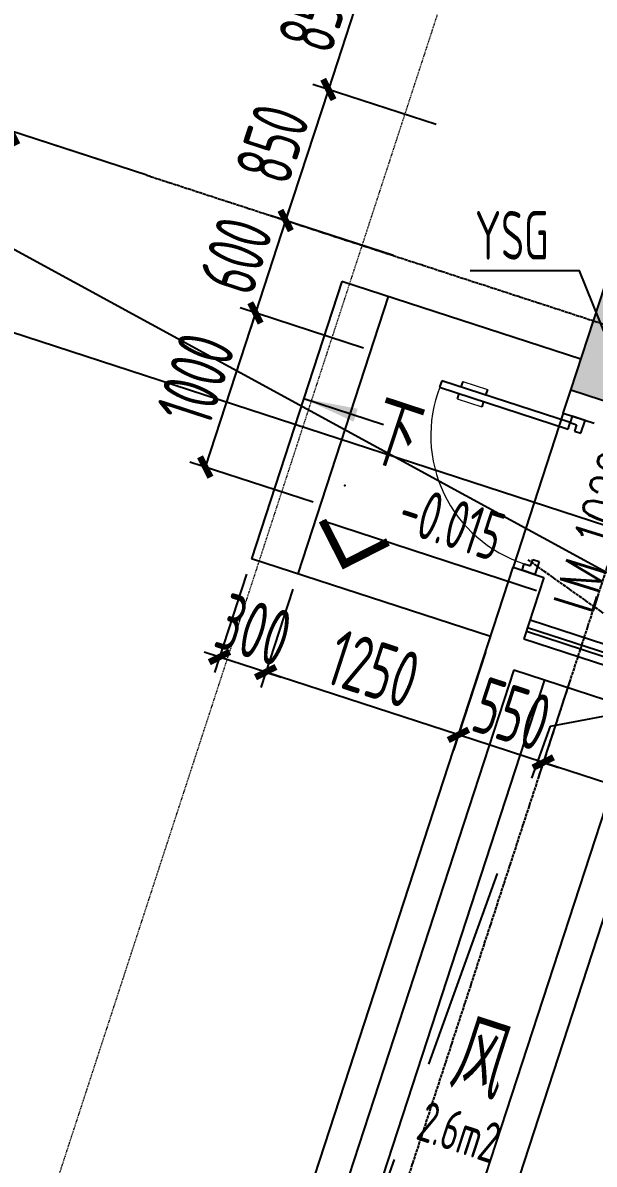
# Model space of a CAD drawing. Header units: millimetres. Extents: x 11639278 to 23698211, y -13072636 to -5537337.
# Drawn here: x 11842371 to 11845895, y -6322031 to -6314989 of the extents above; entities that cross this region are included whole.
import ezdxf
from ezdxf.enums import TextEntityAlignment as Align

# ---------------------------------------------------------------- set-up
doc = ezdxf.new("R2010")
doc.units = ezdxf.units.MM
doc.header["$LTSCALE"] = 10
for name, pattern in [('A2-RG-AXIS$0$CENTER', [2, 1.25, -0.25, 0.25, -0.25]), ('A2-RG-AXIS$0$DOTE', [2.42, 2, -0.2, 0.02, -0.2]), ('A2-RI-F1$0$HIDDEN', [0.375, 0.25, -0.125]), ('A2-RI-F1$0$Overhead 1_16_', [2.579687, 1.5875, -0.992188])]:
    doc.linetypes.add(name, pattern=pattern)
for name, color, linetype in [('A2-RB-F1$0$$34$A-DIMS-100', 1, 'Continuous'), ('A2-RB-F1$0$A-DIMS-100', 1, 'Continuous'), ('A2-RG-AXIS$0$A-AXIS', 1, 'Continuous'), ('A2-RG-AXIS$0$A-DIMS-100', 1, 'Continuous'), ('A2-RG-AXIS$0$A-GRID', 1, 'A2-RG-AXIS$0$CENTER'), ('A2-RI-F1$0$$0$AUDIT_D_120618114340-341', 1, 'Continuous'), ('A2-RI-F1$0$A-DOOR', 32, 'Continuous'), ('A2-RI-F1$0$A-HOLE', 2, 'Continuous'), ('A2-RI-F1$0$A-ROOF-DRAN', 175, 'Continuous'), ('A2-RI-F1$0$A-STRS', 50, 'Continuous'), ('A2-RI-F1$0$A-SYMB', 4, 'Continuous'), ('A2-RI-F1$0$A-SYMB-AREA', 4, 'Continuous'), ('A2-RI-F1$0$A-SYMB-DOOR', 3, 'Continuous'), ('A2-RI-F1$0$A-SYMB-NAME', 4, 'Continuous'), ('A2-RI-F1$0$A-SYMB-VOID', 35, 'Continuous'), ('A2-RI-F1$0$A-WALL', 7, 'Continuous'), ('A2-RS-F1$0$A-HATH-GRAY', 8, 'Continuous'), ('A2-RS-F1$0$A-WALL-CONC', 6, 'Continuous'), ('A2-RV-F1$0$AUDIT_D_120618114340-210', 80, 'Continuous'), ('A2-RV-F1$0$AUDIT_D_120618114340-408', 50, 'Continuous')]:
    doc.layers.add(name, color=color, linetype=linetype)
doc.layers.add('A2-RI-F1$0$A-FLOR-OVHD', color=8, linetype='A2-RI-F1$0$Overhead 1_16_', lineweight=5)
doc.styles.add('A2-RB-F1$0$$0$XD2008', font='hzs.shx', dxfattribs={"width": 0.7, "bigfont": 'hztxt.shx'})
doc.styles.add('A2-RB-F1$0$XD2008', font='hzs.shx', dxfattribs={"width": 0.7, "bigfont": 'hztxt.shx'})
doc.styles.add('A2-RG-AXIS$0$XD2008', font='hzs.shx', dxfattribs={"width": 0.7, "bigfont": 'hztxt.shx'})
doc.styles.add('A2-RI-F1$0$ECADI', font='hzs.shx', dxfattribs={"width": 0.7, "bigfont": 'hztxt.shx'})
doc.styles.add('A2-RI-F1$0$ECADI-TXT', font='simplex.shx', dxfattribs={"bigfont": 'hztxt.shx'})
doc.styles.add('A2-RI-F1$0$XD2008', font='hzs.shx', dxfattribs={"width": 0.7, "bigfont": 'hztxt.shx'})
doc.dimstyles.new('A2-RB-F1$0$$0$XD100$0', dxfattribs={"dimscale": 100, "dimtxt": 3.5, "dimasz": 1, "dimexe": 1, "dimexo": 2, "dimgap": 0.5, "dimtad": 1, "dimdec": 0, "dimdsep": 46, "dimtxsty": 'A2-RB-F1$0$$0$XD2008', "dimblk1": 'A2-RB-F1$0$$20$_ArchTick', "dimblk2": 'A2-RB-F1$0$$20$_ArchTick', "dimsah": 1, "dimcen": 2.5, "dimclrt": 4, "dimaunit": 1, "dimadec": 0, "dimazin": 0, "dimtfac": 1, "dimtdec": 0, "dimtix": 1, "dimtmove": 2, "dimatfit": 3, "dimfxl": 0, "dimtolj": 1, "dimtzin": 0, "dimarcsym": 0})
doc.dimstyles.new('A2-RB-F1$0$XD100$0', dxfattribs={"dimscale": 100, "dimtxt": 3.5, "dimasz": 1, "dimexe": 1, "dimexo": 2, "dimgap": 0.5, "dimtad": 1, "dimdec": 0, "dimdsep": 46, "dimtxsty": 'A2-RB-F1$0$XD2008', "dimblk1": 'A2-RB-F1$0$_ArchTick', "dimblk2": 'A2-RB-F1$0$_ArchTick', "dimsah": 1, "dimcen": 2.5, "dimclrt": 4, "dimaunit": 1, "dimadec": 0, "dimazin": 0, "dimtfac": 1, "dimtdec": 0, "dimtix": 1, "dimtmove": 1, "dimatfit": 3, "dimfxl": 0, "dimtolj": 1, "dimtzin": 0, "dimarcsym": 0})
doc.dimstyles.new('A2-RG-AXIS$0$XD150$0', dxfattribs={"dimscale": 150, "dimtxt": 2.5, "dimasz": 1, "dimexe": 1, "dimexo": 2, "dimgap": 0.5, "dimtad": 1, "dimdec": 0, "dimdsep": 46, "dimtxsty": 'A2-RG-AXIS$0$XD2008', "dimblk": 'A2-RG-AXIS$0$_ArchTick', "dimcen": 2.5, "dimclrt": 4, "dimaunit": 1, "dimadec": 0, "dimazin": 0, "dimtfac": 1, "dimtdec": 0, "dimtmove": 2, "dimatfit": 3, "dimfxl": 0, "dimtolj": 1, "dimtzin": 0, "dimarcsym": 0})

# ---------------------------------------------------------------- blocks, each defined once
blk = doc.blocks.new('A2-RS-F1')
at = {"layer": 'A2-RS-F1$0$A-HATH-GRAY', "ltscale": 3}
h = blk.add_hatch(color=256, dxfattribs=at)
h.paths.add_polyline_path([(11844906.6, -6323395.9), (11843860.7, -6323055), (11843581.8, -6323910.6), (11844627.7, -6324251.5)], flags=17)
h.paths.add_polyline_path([(11860882.6, -6343275.4), (11862023.5, -6343647.3), (11861713.6, -6344598), (11860572.7, -6344226.1)])
h.paths.add_polyline_path([(11865221.2, -6329964.4), (11866362.1, -6330336.3), (11866052.2, -6331287.1), (11864911.3, -6330915.2)])
h.paths.add_polyline_path([(11863051.9, -6336620), (11864192.8, -6336991.9), (11863882.9, -6337942.6), (11862742, -6337570.7)])
edge = h.paths.add_edge_path()
edge.add_arc((11859128.8, -6350592.2), 550, 0, 360)
edge = h.paths.add_edge_path()
edge.add_arc((11856959.4, -6357247.7), 450, 0, 360)
edge = h.paths.add_edge_path()
edge.add_arc((11853166.7, -6357589.2), 450, 0, 360)
edge = h.paths.add_edge_path()
edge.add_arc((11867805.9, -6323970.6), 450, 0, 360)
h.paths.add_polyline_path([(11846030, -6316399.5), (11847075.8, -6316740.4), (11846796.9, -6317596.1), (11845751.1, -6317255.2)])
h.paths.add_polyline_path([(11843860.7, -6323054.9), (11844906.6, -6323395.8), (11844627.7, -6324251.5), (11843581.8, -6323910.6)])
h.paths.add_polyline_path([(11855493.2, -6327056.8), (11855968.6, -6327211.7), (11855813.7, -6327687.1), (11855338.3, -6327532.2)])
h.paths.add_polyline_path([(11855338.2, -6327532.2), (11855813.6, -6327687.2), (11855968.6, -6327211.8), (11855493.2, -6327056.8)])
h.paths.add_polyline_path([(11848985.4, -6347023), (11849460.8, -6347177.9), (11849305.8, -6347653.3), (11848830.5, -6347498.4)])
h.paths.add_polyline_path([(11848830.4, -6347498.4), (11849305.8, -6347653.4), (11849460.7, -6347178), (11848985.4, -6347023)])
h.paths.add_polyline_path([(11841691.5, -6329710.3), (11842737.3, -6330051.2), (11842458.4, -6330906.9), (11841412.5, -6330566)])
edge = h.paths.add_edge_path()
edge.add_arc((11835567, -6350274.8), 550, 0, 360)
h.paths.add_polyline_path([(11837074, -6343876.8), (11838119.8, -6344217.7), (11838398.7, -6343362), (11837352.9, -6343021.1)])
h.paths.add_polyline_path([(11839243.3, -6337221.4), (11840289.1, -6337562.3), (11840568, -6336706.6), (11839522.2, -6336365.7)])
h.paths.add_polyline_path([(11843581.8, -6323910.7), (11844627.7, -6324251.6), (11844906.6, -6323395.9), (11843860.7, -6323055)])
edge = h.paths.add_edge_path()
edge.add_arc((11839855.8, -6353250.4), 450, 0, 360)
edge = h.paths.add_edge_path()
edge.add_arc((11857822.8, -6320716.7), 450, 0, 360)
edge = h.paths.add_edge_path()
edge.add_arc((11856666.2, -6324264.9), 500, 0, 360)
h.paths.add_polyline_path([(11855338.3, -6327532.3), (11855813.7, -6327687.2), (11855968.6, -6327211.8), (11855493.2, -6327056.9)])
h.paths.add_polyline_path([(11848830.3, -6347498.4), (11849305.7, -6347653.3), (11849460.6, -6347177.9), (11848985.2, -6347023)])
edge = h.paths.add_edge_path()
edge.add_arc((11848133.1, -6350444.1), 500, 0, 360)
edge = h.paths.add_edge_path()
edge.add_arc((11846511.2, -6355419.9), 450, 0, 360)
edge = h.paths.add_edge_path()
edge.add_arc((11865992.2, -6360191.7), 450, 0, 360)
edge = h.paths.add_edge_path()
edge.add_arc((11868161.4, -6353536.3), 450, 0, 360)
edge = h.paths.add_edge_path()
edge.add_arc((11870330.7, -6346880.9), 450, 0, 360)
edge = h.paths.add_edge_path()
edge.add_arc((11872500, -6340225.5), 450, 0, 360)
edge = h.paths.add_edge_path()
edge.add_arc((11874669.3, -6333570.1), 450, 0, 360)
edge = h.paths.add_edge_path()
edge.add_arc((11876838.5, -6326914.7), 450, 0, 360)
at = {"layer": 'A2-RS-F1$0$A-WALL-CONC', "linetype": 'Continuous', "ltscale": 3}
blk.add_lwpolyline([(11846030, -6316399.5), (11847075.8, -6316740.4), (11846796.9, -6317596.1), (11845751.1, -6317255.2)], close=True, dxfattribs=at)
blk = doc.blocks.new('A2-RI-F1$0$ECADI-TAG-HGHT（国标）')
at = {"color": 1}
blk.add_line((-2.121, 2.121), (11.768, 2.121), dxfattribs=at)
at = {"color": 1, "const_width": 0.5}
blk.add_lwpolyline([(-2.121, 2.121), (0, 0), (2.121, 2.121)], dxfattribs=at)
at = {"color": 1}
blk.add_point((-1.481, 4.6), dxfattribs=at)
at = {"style": 'A2-RI-F1$0$XD2008', "width": 0.7}
blk.add_attdef('FL', text='', height=3, dxfattribs=at).set_placement((-2.689, 2.967), align=Align.RIGHT)
for tag, p in [('F.F.L.', (2.284, 2.967)), ('T.O.S.', (2.284, -1.104))]:
    blk.add_attdef(tag, p, '', height=3, dxfattribs=at)
blk = doc.blocks.new('A2-RI-F1$0$5erhfh')
at = {"layer": 'A2-RI-F1$0$A-SYMB-AREA', "style": 'A2-RI-F1$0$ECADI', "width": 0.7}
blk.add_attdef('340M2', text='', height=2.5, dxfattribs=at).set_placement((0, 1.25), align=Align.MIDDLE_LEFT)
at = {"layer": 'A2-RI-F1$0$A-SYMB-NAME', "style": 'A2-RI-F1$0$ECADI', "width": 0.7}
blk.add_attdef('CHINESENAME', (-12.292, 3.087), '', height=4.5, dxfattribs=at)
blk = doc.blocks.new('A2-RI-F1$0$door-1000')
for p, q in [((0.6493, 0.6471), (0.7083, 0.7059)), ((0.7083, 0.7059), (0.7083, 0.7059)), ((0.7083, 0.7059), (0.7672, 0.6469)), ((0.6787, 0.6175), (0.6493, 0.6471)), ((0.7082, 0.647), (0.6787, 0.6175)), ((0.7376, 0.6174), (0.7082, 0.647)), ((0.7672, 0.6469), (0.7376, 0.6174)), ((0.059, 0.0588), (0, 0)), ((0, 0), (0.0588, -0.059)), ((0, 0), (0, 0)), ((0.0589, -0.0001), (0.0884, 0.0293)), ((0.0884, 0.0293), (0.059, 0.0588)), ((0.0588, -0.059), (0.0883, -0.0296)), ((0.0883, -0.0296), (0.0589, -0.0001)), ((0.1179, -0.0002), (0.0883, -0.0296)), ((0.0883, -0.0296), (0.6766, -0.6199)), ((0.7061, -0.5905), (0.1179, -0.0002)), ((0.4506, -0.4431), (0.4756, -0.4182)), ((0.5051, -0.3888), (0.5301, -0.3639)), ((0.6183, -0.5024), (0.6432, -0.4775)), ((0.5638, -0.5566), (0.5888, -0.5318)), ((0.6766, -0.6199), (0.7061, -0.5905))]:
    blk.add_line(p, q)
at = {"lineweight": 13}
for p, q in [((0.6432, -0.4775), (0.5301, -0.3639)), ((0.5638, -0.5566), (0.4506, -0.4431))]:
    blk.add_line(p, q, dxfattribs=at)
blk.add_arc((0.1481, 0.0285), 0.8333, 312.03498, 44.97267, dxfattribs=at)
blk = doc.blocks.new('A2-RI-F1$0$ECADI-TAG-DOOR')
blk = doc.blocks.new('A2-RI-F1$0$45yrthfgh')
at = {"layer": 'A2-RI-F1$0$A-ROOF-DRAN'}
blk.add_lwpolyline([(11125.4, 34132.6), (10703, 35181.7), (10026.9, 35181.7)], dxfattribs=at)
ref = blk.add_blockref('A2-RI-F1$0$5erhfh', (9378.6, 34941.8), dxfattribs=dict(at, xscale=-100, yscale=100, zscale=100))
ref.add_attrib('CHINESENAME', 'YSG', (10057.8, 35250.6), dxfattribs={"layer": 'A2-RI-F1$0$A-SYMB-NAME', "height": 300, "style": 'A2-RI-F1$0$ECADI', "width": 0.7})
blk = doc.blocks.new('A2-RI-F1')
at = {"layer": 'A2-RI-F1$0$$0$AUDIT_D_120618114340-341'}
blk.add_line((11844103.8, -6317307.8), (11844595.3, -6317468), dxfattribs=at)
at = {"layer": 'A2-RI-F1$0$$0$AUDIT_D_120618114340-341', "extrusion": (0, 0, -1)}
blk.add_solid([(-11844436.7, -6317370), (-11844411.2, -6317450.2), (-11844103.2, -6317307.7)], dxfattribs=at)
at = {"layer": 'A2-RI-F1$0$A-FLOR-OVHD', "ltscale": 0.3}
blk.add_lwpolyline([(11832501.7, -6353064.2), (11845078.7, -6314477.5), (11879355.1, -6325647.5), (11871959.5, -6348337.9), (11872377.5, -6348345.6), (11867157.7, -6364360), (11832494.4, -6353061.8)], dxfattribs=at)
at = {"layer": 'A2-RI-F1$0$A-HOLE'}
blk.add_line((11845589.1, -6319043.1), (11842598.6, -6328218), dxfattribs=at)
at = {"layer": 'A2-RI-F1$0$A-STRS'}
for p, q in [((11844339.5, -6316584.8), (11843781.7, -6318296.1)), ((11845813, -6317065), (11844339.5, -6316584.8)), ((11844624.7, -6316677.7), (11844066.9, -6318389.1)), ((11845704.6, -6317398), (11845394.7, -6318348.7)), ((11845255.2, -6318776.4), (11843781.7, -6318296.1))]:
    blk.add_line(p, q, dxfattribs=at)
at = {"layer": 'A2-RI-F1$0$A-SYMB-VOID', "linetype": 'A2-RI-F1$0$HIDDEN', "ltscale": 500}
blk.add_lwpolyline([(11844241.1, -6323178.9), (11845625.6, -6319328.3), (11846159.5, -6319229)], dxfattribs=at)
at = {"layer": 'A2-RI-F1$0$A-WALL'}
for p, q in [((11845704.5, -6317397.9), (11845751, -6317255.2)), ((11845704.6, -6317398), (11845894.8, -6317459.9)), ((11842094.2, -6328474.3), (11845394.6, -6318348.7)), ((11845394.7, -6318348.7), (11845584.9, -6318410.7)), ((11845584.9, -6318410.7), (11845461, -6318790.9)), ((11845461, -6318790.9), (11846411.7, -6319100.8)), ((11845399, -6318981.1), (11842408.5, -6328156)), ((11845399, -6318981.1), (11846159.5, -6319229)), ((11846411.7, -6319100.8), (11843297.2, -6328656.1)), ((11846159.5, -6319229), (11843169, -6328403.9))]:
    blk.add_line(p, q, dxfattribs=at)
at = {"layer": 'Defpoints', "color": 3}
blk.add_line((11855964.6, -6323829.5), (11832002.1, -6310766.5), dxfattribs=at)
at = {"layer": 'Defpoints', "color": 3, "linetype": 'Continuous'}
blk.add_line((11886956.1, -6331453.7), (11833703.4, -6314096.4), dxfattribs=at)
blk.add_blockref('A2-RS-F1', (0, 0))
ref = blk.add_blockref('A2-RI-F1$0$5erhfh', (11844872.1, -6318179.4), dxfattribs=dict(xscale=99.9999999984248, yscale=99.9999999984248, zscale=99.9999999984248, rotation=341.7985430737724))
ref.add_attrib('CHINESENAME', '下', (11844473.1, -6317679.5), dxfattribs={"layer": 'A2-RI-F1$0$A-SYMB-NAME', "height": 400, "rotation": 341.79854, "style": 'A2-RI-F1$0$ECADI', "width": 0.7})
ref = blk.add_blockref('A2-RI-F1$0$5erhfh', (11845866.4, -6322161.7), dxfattribs=dict(xscale=100.0000000002661, yscale=100.0000000002661, zscale=100.0000000002661, rotation=341.9467459264774))
ref.add_attrib('340M2', '2.6m2', (11844787.7, -6321874.7), dxfattribs={"layer": 'A2-RI-F1$0$A-SYMB-AREA', "height": 250, "rotation": 341.94675, "style": 'A2-RI-F1$0$ECADI', "width": 0.7})
ref.add_attrib('CHINESENAME', '风', (11844984.5, -6321549.6), dxfattribs={"layer": 'A2-RI-F1$0$A-SYMB-NAME', "height": 450, "rotation": 341.94675, "style": 'A2-RI-F1$0$ECADI', "width": 0.7})
at = {"layer": 'A2-RI-F1$0$A-DOOR', "xscale": 1000.00000000134, "yscale": 1000.00000000134, "zscale": 1000.00000000134, "rotation": 207.0460334193857}
blk.add_blockref('A2-RI-F1$0$door-1000', (11845839.3, -6317441.9), dxfattribs=at)
at = {"layer": 'A2-RI-F1$0$A-SYMB', "xscale": 99.999999999679, "yscale": 99.999999999679, "zscale": 99.999999999679, "rotation": 341.9467459266484}
blk.add_blockref('A2-RI-F1$0$ECADI-TAG-HGHT（国标）', (11844355.4, -6318328), dxfattribs=at).add_auto_attribs({'F.F.L.': '-0.015'})
at = {"layer": 'A2-RI-F1$0$A-SYMB-DOOR'}
ref = blk.add_blockref('A2-RI-F1$0$ECADI-TAG-DOOR', (11846732.7, -6318349.7), dxfattribs=dict(at, xscale=100.0000000033089, yscale=100.0000000033089, zscale=100.0000000033089, rotation=72.56013758785305))
ref.add_attrib('门窗主编号1', 'LM', dxfattribs={"height": 250, "rotation": 72.56014, "style": 'A2-RI-F1$0$ECADI-TXT', "width": 0.7}).set_placement((11845968.8, -6318350.8), align=Align.RIGHT)
ref.add_attrib('门窗主编号2', '1022', (11846002.5, -6318257.7, 333.3), dxfattribs={"height": 250, "rotation": 72.56014, "style": 'A2-RI-F1$0$ECADI-TXT', "width": 0.7})
at = {"layer": 'A2-RI-F1$0$A-WALL'}
blk.add_blockref('A2-RI-F1$0$45yrthfgh', (11835102.2, -6351700.9), dxfattribs=at)
blk = doc.blocks.new('A2-RG-AXIS$0$_ArchTick')
at = {"color": 0, "linetype": 'ByBlock', "const_width": 0.4}
blk.add_lwpolyline([(-0.5, -0.5), (0.5, 0.5)], dxfattribs=at)
blk = doc.blocks.new('*D789')
at = {"layer": 'A2-RG-AXIS$0$A-DIMS-100', "color": 0, "lineweight": -2, "transparency": 16777216}
for p, q in [((11842851.3, -6315836.7), (11842138.2, -6315604.3)), ((11840111.5, -6322306.2), (11842280.8, -6315650.8)), ((11840682, -6322492.1), (11839968.9, -6322259.7))]:
    blk.add_line(p, q, dxfattribs=at)
at = {"layer": 'Defpoints', "color": 0, "transparency": 16777216}
for p in [(11842280.8, -6315650.8), (11843136.5, -6315929.7), (11840967.2, -6322585.1)]:
    blk.add_point(p, dxfattribs=at)
at = {"layer": 'A2-RG-AXIS$0$A-DIMS-100', "color": 0, "lineweight": -2, "transparency": 16777216, "xscale": 150, "yscale": 150, "zscale": 150}
for p, rotation in [((11842280.8, -6315650.8), 71.94704049336154), ((11840111.5, -6322306.2), 251.9470404933616)]:
    blk.add_blockref('A2-RG-AXIS$0$_ArchTick', p, dxfattribs=dict(at, rotation=rotation))
at = {"layer": 'A2-RG-AXIS$0$A-DIMS-100', "color": 4, "transparency": 16777216, "insert": (11840946.6, -6318897.2), "char_height": 375, "attachment_point": 5, "rotation": 71.94704, "style": 'A2-RG-AXIS$0$XD2008'}
blk.add_mtext('\\A1;7000', dxfattribs=at)
blk = doc.blocks.new('*D790')
at = {"layer": 'A2-RG-AXIS$0$A-DIMS-100', "color": 0, "lineweight": -2, "transparency": 16777216}
for p, q in [((11842851.3, -6315836.8), (11841282.5, -6315325.4)), ((11830113.9, -6350075), (11841425.1, -6315371.9)), ((11831540.1, -6350539.9), (11829971.3, -6350028.5))]:
    blk.add_line(p, q, dxfattribs=at)
at = {"layer": 'Defpoints', "color": 0, "transparency": 16777216}
for p in [(11841425.1, -6315371.9), (11843136.5, -6315929.7), (11831825.3, -6350632.8)]:
    blk.add_point(p, dxfattribs=at)
at = {"layer": 'A2-RG-AXIS$0$A-DIMS-100', "color": 0, "lineweight": -2, "transparency": 16777216, "xscale": 150, "yscale": 150, "zscale": 150}
for p, rotation in [((11841425.1, -6315371.9), 71.94704049334094), ((11830113.9, -6350075), 251.9470404933409)]:
    blk.add_blockref('A2-RG-AXIS$0$_ArchTick', p, dxfattribs=dict(at, rotation=rotation))
at = {"layer": 'A2-RG-AXIS$0$A-DIMS-100', "color": 4, "transparency": 16777216, "insert": (11835519.9, -6332642.1), "char_height": 375, "attachment_point": 5, "rotation": 71.94704, "style": 'A2-RG-AXIS$0$XD2008'}
blk.add_mtext('\\A1;36500', dxfattribs=at)
blk = doc.blocks.new('A2-RV-F1')
at = {"layer": 'A2-RV-F1$0$AUDIT_D_120618114340-210', "extrusion": (-1.21251e-40, -6.16422e-41, -1)}
for p, q in [((11845484.2, -6318719.5), (11850409.1, -6320324.9)), ((11845499.7, -6318672), (11850424.6, -6320277.4))]:
    blk.add_line(p, q, dxfattribs=at)
at = {"layer": 'A2-RV-F1$0$AUDIT_D_120618114340-408', "extrusion": (-1.21251e-40, -6.16422e-41, -1)}
blk.add_line((11845476.5, -6318743.3), (11850401.4, -6320348.7), dxfattribs=at)
blk = doc.blocks.new('A2-RB-F1$0$_ArchTick')
at = {"color": 0, "linetype": 'ByBlock', "const_width": 0.4}
blk.add_lwpolyline([(-0.5, -0.5), (0.5, 0.5)], dxfattribs=at)
blk = doc.blocks.new('*D1464')
at = {"layer": 'A2-RB-F1$0$A-DIMS-100', "color": 0, "lineweight": -2, "transparency": 16777216}
for p, q in [((11846601.8, -6319162.8), (11847311.8, -6319394.2)), ((11847216.7, -6319363.2), (11845667.3, -6324117)), ((11845052.3, -6323916.6), (11845762.3, -6324148))]:
    blk.add_line(p, q, dxfattribs=at)
at = {"layer": 'Defpoints', "color": 0, "transparency": 16777216}
for p in [(11846411.7, -6319100.8), (11844862.2, -6323854.6), (11845667.3, -6324117)]:
    blk.add_point(p, dxfattribs=at)
at = {"layer": 'A2-RB-F1$0$A-DIMS-100', "color": 0, "lineweight": -2, "transparency": 16777216, "xscale": 100, "yscale": 100, "zscale": 100}
for p, rotation in [((11847216.7, -6319363.2), 71.94704049339924), ((11845667.3, -6324117), 251.9470404933992)]:
    blk.add_blockref('A2-RB-F1$0$_ArchTick', p, dxfattribs=dict(at, rotation=rotation))
at = {"layer": 'A2-RB-F1$0$A-DIMS-100', "color": 4, "transparency": 16777216, "insert": (11846228.1, -6321670.4), "char_height": 350, "attachment_point": 5, "rotation": 71.94704, "style": 'A2-RB-F1$0$XD2008'}
blk.add_mtext('\\A1;5000', dxfattribs=at)
blk = doc.blocks.new('*D1500')
at = {"layer": 'A2-RB-F1$0$A-DIMS-100', "color": 0, "lineweight": -2, "transparency": 16777216}
for p, q in [((11843992.1, -6316208.6), (11844023.1, -6316113.5)), ((11844657.6, -6316425.5), (11843897, -6316177.6)), ((11843992.1, -6316208.6), (11843806.1, -6316779.2)), ((11844471.6, -6316996.1), (11843711, -6316748.2)), ((11843806.1, -6316779.2), (11843775.1, -6316874.2))]:
    blk.add_line(p, q, dxfattribs=at)
at = {"layer": 'Defpoints', "color": 0, "transparency": 16777216}
for p in [(11844847.8, -6316487.5), (11843806.1, -6316779.2), (11844661.8, -6317058.1)]:
    blk.add_point(p, dxfattribs=at)
at = {"layer": 'A2-RB-F1$0$A-DIMS-100', "color": 0, "lineweight": -2, "transparency": 16777216, "xscale": 100, "yscale": 100, "zscale": 100}
for p, rotation in [((11843992.1, -6316208.6), 251.947040493401), ((11843806.1, -6316779.2), 71.94704049340098)]:
    blk.add_blockref('A2-RB-F1$0$_ArchTick', p, dxfattribs=dict(at, rotation=rotation))
at = {"layer": 'A2-RB-F1$0$A-DIMS-100', "color": 4, "transparency": 16777216, "insert": (11843685.2, -6316424.1), "char_height": 350, "attachment_point": 5, "rotation": 71.94704, "style": 'A2-RB-F1$0$XD2008'}
blk.add_mtext('\\A1;600', dxfattribs=at)
blk = doc.blocks.new('*D1501')
at = {"layer": 'A2-RB-F1$0$A-DIMS-100', "color": 0, "lineweight": -2, "transparency": 16777216}
for p, q in [((11844471.6, -6316996.1), (11843711, -6316748.2)), ((11843806.1, -6316779.2), (11843496.2, -6317729.9)), ((11844161.7, -6317946.8), (11843401.1, -6317698.9))]:
    blk.add_line(p, q, dxfattribs=at)
at = {"layer": 'Defpoints', "color": 0, "transparency": 16777216}
for p in [(11844661.8, -6317058.1), (11843496.2, -6317729.9), (11844351.9, -6318008.8)]:
    blk.add_point(p, dxfattribs=at)
at = {"layer": 'A2-RB-F1$0$A-DIMS-100', "color": 0, "lineweight": -2, "transparency": 16777216, "xscale": 100, "yscale": 100, "zscale": 100}
for p, rotation in [((11843806.1, -6316779.2), 71.94704049329978), ((11843496.2, -6317729.9), 251.9470404932998)]:
    blk.add_blockref('A2-RB-F1$0$_ArchTick', p, dxfattribs=dict(at, rotation=rotation))
at = {"layer": 'A2-RB-F1$0$A-DIMS-100', "color": 4, "transparency": 16777216, "insert": (11843437.2, -6317184.8), "char_height": 350, "attachment_point": 5, "rotation": 71.94704, "style": 'A2-RB-F1$0$XD2008'}
blk.add_mtext('\\A1;1000', dxfattribs=at)
blk = doc.blocks.new('*D1354')
at = {"layer": 'A2-RB-F1$0$A-DIMS-100', "color": 0, "lineweight": -2, "transparency": 16777216}
for p, q in [((11844255.5, -6315400.4), (11843992.1, -6316208.6)), ((11844921, -6315617.4), (11844160.4, -6315369.4)), ((11844657.6, -6316425.5), (11843897, -6316177.6))]:
    blk.add_line(p, q, dxfattribs=at)
at = {"layer": 'Defpoints', "color": 0, "transparency": 16777216}
for p in [(11845111.2, -6315679.3), (11843992.1, -6316208.6), (11844847.8, -6316487.5)]:
    blk.add_point(p, dxfattribs=at)
at = {"layer": 'A2-RB-F1$0$A-DIMS-100', "color": 0, "lineweight": -2, "transparency": 16777216, "xscale": 100, "yscale": 100, "zscale": 100}
for p, rotation in [((11844255.5, -6315400.4), 71.947040493489), ((11843992.1, -6316208.6), 251.947040493489)]:
    blk.add_blockref('A2-RB-F1$0$_ArchTick', p, dxfattribs=dict(at, rotation=rotation))
at = {"layer": 'A2-RB-F1$0$A-DIMS-100', "color": 4, "transparency": 16777216, "insert": (11843909.9, -6315734.8), "char_height": 350, "attachment_point": 5, "rotation": 71.94704, "style": 'A2-RB-F1$0$XD2008'}
blk.add_mtext('\\A1;850', dxfattribs=at)
blk = doc.blocks.new('*D1355')
at = {"layer": 'A2-RB-F1$0$A-DIMS-100', "color": 0, "lineweight": -2, "transparency": 16777216}
for p, q in [((11845184.4, -6314809.2), (11844423.8, -6314561.3)), ((11844518.9, -6314592.3), (11844255.5, -6315400.4)), ((11844921, -6315617.4), (11844160.4, -6315369.4))]:
    blk.add_line(p, q, dxfattribs=at)
at = {"layer": 'Defpoints', "color": 0, "transparency": 16777216}
for p in [(11845374.6, -6314871.2), (11844255.5, -6315400.4), (11845111.2, -6315679.3)]:
    blk.add_point(p, dxfattribs=at)
at = {"layer": 'A2-RB-F1$0$A-DIMS-100', "color": 0, "lineweight": -2, "transparency": 16777216, "xscale": 100, "yscale": 100, "zscale": 100}
for p, rotation in [((11844518.9, -6314592.3), 71.947040493489), ((11844255.5, -6315400.4), 251.947040493489)]:
    blk.add_blockref('A2-RB-F1$0$_ArchTick', p, dxfattribs=dict(at, rotation=rotation))
at = {"layer": 'A2-RB-F1$0$A-DIMS-100', "color": 4, "transparency": 16777216, "insert": (11844173.3, -6314926.6), "char_height": 350, "attachment_point": 5, "rotation": 71.94704, "style": 'A2-RB-F1$0$XD2008'}
blk.add_mtext('\\A1;850', dxfattribs=at)
blk = doc.blocks.new('*D1358')
at = {"layer": 'A2-RB-F1$0$A-DIMS-100', "color": 0, "lineweight": -2, "transparency": 16777216}
for p, q in [((11845224.2, -6318871.5), (11845026.6, -6319477.6)), ((11845747.2, -6319042), (11845549.7, -6319648.1)), ((11845057.6, -6319382.5), (11844962.5, -6319351.5)), ((11845580.7, -6319553), (11845057.6, -6319382.5)), ((11845580.7, -6319553), (11845675.7, -6319584))]:
    blk.add_line(p, q, dxfattribs=at)
at = {"layer": 'Defpoints', "color": 0, "transparency": 16777216}
for p in [(11845286.2, -6318681.3), (11845809.2, -6318851.8), (11845057.6, -6319382.5)]:
    blk.add_point(p, dxfattribs=at)
at = {"layer": 'A2-RB-F1$0$A-DIMS-100', "color": 0, "lineweight": -2, "transparency": 16777216, "xscale": 100, "yscale": 100, "zscale": 100}
for p, rotation in [((11845057.6, -6319382.5), 341.9443376678228), ((11845580.7, -6319553), 161.9443376678227)]:
    blk.add_blockref('A2-RB-F1$0$_ArchTick', p, dxfattribs=dict(at, rotation=rotation))
at = {"layer": 'A2-RB-F1$0$A-DIMS-100', "color": 4, "transparency": 16777216, "insert": (11845388.9, -6319253.8), "char_height": 350, "attachment_point": 5, "rotation": 341.94434, "style": 'A2-RB-F1$0$XD2008'}
blk.add_mtext('\\A1;550', dxfattribs=at)
blk = doc.blocks.new('*D1359')
at = {"layer": 'A2-RB-F1$0$A-DIMS-100', "color": 0, "lineweight": -2, "transparency": 16777216}
for p, q in [((11844035.9, -6318484.1), (11843838.3, -6319090.2)), ((11845224.2, -6318871.5), (11845026.6, -6319477.5)), ((11845057.6, -6319382.5), (11843869.3, -6318995.1))]:
    blk.add_line(p, q, dxfattribs=at)
at = {"layer": 'Defpoints', "color": 0, "transparency": 16777216}
for p in [(11844097.9, -6318294), (11845286.2, -6318681.3), (11843869.3, -6318995.1)]:
    blk.add_point(p, dxfattribs=at)
at = {"layer": 'A2-RB-F1$0$A-DIMS-100', "color": 0, "lineweight": -2, "transparency": 16777216, "xscale": 100, "yscale": 100, "zscale": 100}
for p, rotation in [((11843869.3, -6318995.1), 161.9456870206807), ((11845057.6, -6319382.5), 341.9456870206807)]:
    blk.add_blockref('A2-RB-F1$0$_ArchTick', p, dxfattribs=dict(at, rotation=rotation))
at = {"layer": 'A2-RB-F1$0$A-DIMS-100', "color": 4, "transparency": 16777216, "insert": (11844533.2, -6318974.9), "char_height": 350, "attachment_point": 5, "rotation": 341.94569, "style": 'A2-RB-F1$0$XD2008'}
blk.add_mtext('\\A1;1250', dxfattribs=at)
blk = doc.blocks.new('*D1360')
at = {"layer": 'A2-RB-F1$0$A-DIMS-100', "color": 0, "lineweight": -2, "transparency": 16777216}
for p, q in [((11843750.7, -6318391.1), (11843553.1, -6318997.2)), ((11844035.9, -6318484.1), (11843838.3, -6319090.2)), ((11843584.1, -6318902.2), (11843489, -6318871.2)), ((11843869.3, -6318995.1), (11843584.1, -6318902.2)), ((11843869.3, -6318995.1), (11843964.4, -6319026.1))]:
    blk.add_line(p, q, dxfattribs=at)
at = {"layer": 'Defpoints', "color": 0, "transparency": 16777216}
for p in [(11843812.7, -6318201), (11844097.9, -6318294), (11843584.1, -6318902.2)]:
    blk.add_point(p, dxfattribs=at)
at = {"layer": 'A2-RB-F1$0$A-DIMS-100', "color": 0, "lineweight": -2, "transparency": 16777216, "xscale": 100, "yscale": 100, "zscale": 100}
for p, rotation in [((11843584.1, -6318902.2), 341.9456870207625), ((11843869.3, -6318995.1), 161.9456870207626)]:
    blk.add_blockref('A2-RB-F1$0$_ArchTick', p, dxfattribs=dict(at, rotation=rotation))
at = {"layer": 'A2-RB-F1$0$A-DIMS-100', "color": 4, "transparency": 16777216, "insert": (11843796.5, -6318734.7), "char_height": 350, "attachment_point": 5, "rotation": 341.94569, "style": 'A2-RB-F1$0$XD2008'}
blk.add_mtext('\\A1;300', dxfattribs=at)
blk = doc.blocks.new('*D1289')
at = {"layer": 'A2-RB-F1$0$A-DIMS-100', "color": 0, "lineweight": -2, "transparency": 16777216}
for p, q in [((11845747.3, -6319041.9), (11845549.7, -6319648)), ((11847244.4, -6320095.2), (11845580.7, -6319552.9)), ((11847411, -6319584.2), (11847213.4, -6320190.3))]:
    blk.add_line(p, q, dxfattribs=at)
at = {"layer": 'Defpoints', "color": 0, "transparency": 16777216}
for p in [(11845809.2, -6318851.8), (11847473, -6319394.1), (11845580.7, -6319552.9)]:
    blk.add_point(p, dxfattribs=at)
at = {"layer": 'A2-RB-F1$0$A-DIMS-100', "color": 0, "lineweight": -2, "transparency": 16777216, "xscale": 100, "yscale": 100, "zscale": 100}
for p, rotation in [((11845580.7, -6319552.9), 161.9461907658722), ((11847244.4, -6320095.2), 341.9461907658722)]:
    blk.add_blockref('A2-RB-F1$0$_ArchTick', p, dxfattribs=dict(at, rotation=rotation))
at = {"layer": 'A2-RB-F1$0$A-DIMS-100', "color": 4, "transparency": 16777216, "insert": (11846482.3, -6319610.2), "char_height": 350, "attachment_point": 5, "rotation": 341.94619, "style": 'A2-RB-F1$0$XD2008'}
blk.add_mtext('\\A1;1750', dxfattribs=at)
blk = doc.blocks.new('A2-RB-F1$0$$20$_ArchTick')
at = {"color": 0, "linetype": 'ByBlock', "const_width": 0.4}
blk.add_lwpolyline([(-0.5, -0.5), (0.5, 0.5)], dxfattribs=at)
blk = doc.blocks.new('*D1003')
at = {"layer": 'A2-RB-F1$0$$34$A-DIMS-100', "color": 0, "lineweight": -2, "transparency": 16777216}
blk.add_arc((11861132, -6329393.6), 1310.5, 101.94705, 144.66558, dxfattribs=at)
at = {"layer": 'Defpoints', "color": 0, "transparency": 16777216}
for p in [(11845488.2, -6318303.1), (11860658.2, -6327154.8), (11860553.6, -6328217.6), (11861132, -6329393.6), (11875313.6, -6339447.6)]:
    blk.add_point(p, dxfattribs=at)
at = {"layer": 'A2-RB-F1$0$$34$A-DIMS-100', "color": 0, "lineweight": -2, "transparency": 16777216, "xscale": 100, "yscale": 100, "zscale": 100}
for p, rotation in [((11860860.7, -6328111.5), 11.94705095669192), ((11860062.8, -6328635.7), 234.6655761921278)]:
    blk.add_blockref('A2-RB-F1$0$$20$_ArchTick', p, dxfattribs=dict(at, rotation=rotation))
at = {"layer": 'A2-RB-F1$0$$34$A-DIMS-100', "color": 4, "transparency": 16777216, "insert": (11860270.5, -6328082.4), "char_height": 350, "attachment_point": 5, "rotation": 33.30631, "style": 'A2-RB-F1$0$$0$XD2008'}
blk.add_mtext('\\A1;42°43\'7"', dxfattribs=at)
blk = doc.blocks.new('A2-RG-AXIS')
at = {"layer": 'A2-RG-AXIS$0$A-AXIS'}
blk.add_line((11843136.5, -6315929.7), (11840854.7, -6315186), dxfattribs=at)
at = {"layer": 'A2-RG-AXIS$0$A-GRID', "linetype": 'A2-RG-AXIS$0$DOTE'}
for p, q in [((11847953.1, -6312274.5), (11834792.3, -6352651.7)), ((11843136.5, -6315929.7), (11881097.2, -6328302.7)), ((11875313.6, -6339447.6), (11845488.2, -6318303.1))]:
    blk.add_line(p, q, dxfattribs=at)
at = {"layer": 'A2-RG-AXIS$0$A-DIMS-100'}
for p1, distance, picture, middle in [((11831825.3, -6350632.8), 1800, '*D790', (11835519.9, -6332642.1)), ((11840967.2, -6322585.1), 900, '*D789', (11840946.6, -6318897.2))]:
    dim = blk.add_aligned_dim(p1=p1, p2=(11843136.5, -6315929.7), distance=distance, dimstyle='A2-RG-AXIS$0$XD150$0', dxfattribs=at)
    dim.commit()
    dim.dimension.update_dxf_attribs({"geometry": picture, "text_midpoint": middle})
blk = doc.blocks.new('A2-RB-F1')
at = {"layer": 'A2-RB-F1$0$$34$A-DIMS-100'}
dim = blk.add_angular_dim_2l(base=(11860553.616, -6328217.6), line1=((11875313.5697, -6339447.5714), (11845488.1796, -6318303.104)), line2=((11860658.2327, -6327154.7875), (11861131.951, -6329393.6283)), dimstyle='A2-RB-F1$0$$0$XD100$0', override={"dimadec": 4}, dxfattribs=at)
dim.commit()
dim.dimension.update_dxf_attribs({"geometry": '*D1003', "text_midpoint": (11860270.4595, -6328082.4477)})
at = {"layer": 'A2-RB-F1$0$A-DIMS-100'}
for p1, p2, distance, picture, middle in [((11845374.6, -6314871.2), (11845111.2, -6315679.3), -900, '*D1355', (11844173.3, -6314926.6)), ((11845111.2, -6315679.3), (11844847.8, -6316487.5), -900, '*D1354', (11843909.9, -6315734.8)), ((11844847.8, -6316487.5), (11844661.8, -6317058.1), -900, '*D1500', (11843685.2, -6316424.1)), ((11844661.8, -6317058.1), (11844351.9, -6318008.8), -900, '*D1501', (11843437.2, -6317184.8)), ((11844097.9, -6318294), (11843812.7, -6318201), 737.5, '*D1360', (11843796.5, -6318734.7)), ((11845286.2, -6318681.3), (11844097.9, -6318294), 737.5, '*D1359', (11844533.2, -6318974.9)), ((11845809.2, -6318851.8), (11845286.2, -6318681.3), 737.5, '*D1358', (11845388.9, -6319253.8)), ((11847473, -6319394.1), (11845809.2, -6318851.8), 737.4, '*D1289', (11846482.3, -6319610.2)), ((11846411.7, -6319100.8), (11844862.2, -6323854.6), 846.8, '*D1464', (11846228.1, -6321670.4))]:
    dim = blk.add_aligned_dim(p1=p1, p2=p2, distance=distance, dimstyle='A2-RB-F1$0$XD100$0', dxfattribs=at)
    dim.commit()
    dim.dimension.update_dxf_attribs({"geometry": picture, "text_midpoint": middle})

msp = doc.modelspace()

# ---------------------------------------------------------------- block references
for name in ['A2-RI-F1', 'A2-RB-F1', 'A2-RG-AXIS', 'A2-RV-F1']:
    msp.add_blockref(name, (0, 0))

doc.saveas('drawing.dxf')
